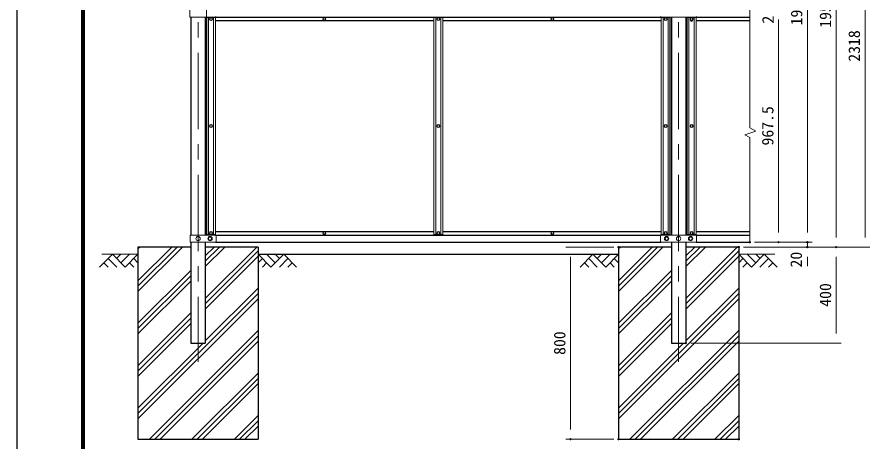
# Model space of a CAD drawing. Units: millimetres, scale not verified. Extents: x -4200 to 4200, y -2970 to 2970.
# Drawn here: x -4200 to -651, y -746 to 1023 of the extents above; entities that cross this region are included whole.
import ezdxf
from ezdxf.enums import TextEntityAlignment as Align

# ---------------------------------------------------------------- set-up
doc = ezdxf.new("R2010")
doc.units = ezdxf.units.MM
doc.header["$LTSCALE"] = 10
doc.header["$PDMODE"] = 32
doc.header["$PDSIZE"] = 5
doc.linetypes.add('USER1', pattern=[50.8, 31.75, -6.35, 6.35, -6.35])
for name, color, linetype, lineweight in [('0-1_D-STR1', 1, 'Continuous', 25), ('0-2_D-BMK', 2, 'USER1', 13), ('0-3_D-STR-DIM', 7, 'Continuous', 13), ('0-4_0', 7, 'Continuous', 25), ('0-5_Defpoints', 8, 'Continuous', 25), ('0-6_D-STR3', 3, 'Continuous', 13), ('0-7_D-STR4', 7, 'Continuous', 25), ('0-8_D-DCR-HCH', 7, 'Continuous', 13), ('0-9_D-BGD', 7, 'Continuous', 25), ('0-E_D-TTL', 7, 'Continuous', 25)]:
    doc.layers.add(name, color=color, linetype=linetype, lineweight=lineweight)
doc.styles.add('ＭＳ ゴシック', font='')
doc.styles.get('ＭＳ ゴシック').set_extended_font_data('MS Gothic')

msp = doc.modelspace()

# ---------------------------------------------------------------- linework, layer by layer
at = {"layer": '0-1_D-STR1'}
for p, q in [((-3477.1, 1023.15), (-3477.1, 115.65)), ((-3416.6, 1023.15), (-3416.6, 115.65)), ((-3411.85, 1023.15), (-3411.85, 115.65)), ((-3373.85, 1023.15), (-1519.85, 1023.15)), ((-3373.85, 1008.15), (-2465.85, 1008.15)), ((-2427.85, 1008.15), (-1519.85, 1008.15)), ((-1481.85, 115.65), (-1481.85, 1023.15)), ((-1477.1, 1023.15), (-1477.1, 115.65)), ((-1416.6, 1023.15), (-1416.6, 115.65)), ((-1396.72, 1008.15), (-1388.98, 1008.15)), ((-1373.85, 1008.15), (-1151.03, 1008.15)), ((-1373.84, 1023.15), (-1151.03, 1023.15)), ((-3373.85, 130.65), (-2465.85, 130.65)), ((-3373.85, 115.65), (-1519.85, 115.65)), ((-2427.85, 130.65), (-1519.85, 130.65)), ((-1373.85, 130.65), (-1151.03, 130.65)), ((-1373.85, 115.65), (-1151.03, 115.65)), ((-1373.85, 115.65), (-1151.03, 115.65)), ((-3416.6, 85.65), (-3416.6, -334.35)), ((-3373.84, 85.65), (-1519.85, 85.65)), ((-1416.6, 85.65), (-1416.6, -334.35)), ((-1373.84, 85.65), (-1151.03, 85.65))]:
    msp.add_line(p, q, dxfattribs=at)
for points in [[(-3477.1, 85.65), (-3477.1, -334.35), (-3416.6, -334.35)], [(-1477.1, 85.65), (-1477.1, -334.35), (-1416.6, -334.35)]]:
    msp.add_lwpolyline(points, dxfattribs=at)
at = {"layer": '0-2_D-BMK'}
for p, q in [((-3446.85, 2398.55), (-3446.85, -412.52)), ((-1446.85, 2398.55), (-1446.85, -412.52))]:
    msp.add_line(p, q, dxfattribs=at)
at = {"layer": '0-3_D-STR-DIM'}
for p, q in [((-671.03, 105.65), (-671.03, 2343.82)), ((-911.03, 1982.65), (-911.03, 125.65)), ((-791.03, 1982.65), (-791.03, 105.65)), ((-1151.03, 1446.19), (-1151.03, 569.67)), ((-1151.03, 1060.65), (-1151.03, 561.65)), ((-1031.11, 1013.15), (-1031.11, 125.65)), ((-1031.03, 1013.15), (-1031.03, 973.15)), ((-1151.03, 521.69), (-1151.03, 85.65)), ((-911.03, 125.65), (-911.03, 165.65)), ((-1131.03, 85.65), (-891.03, 85.65)), ((-1131.03, 85.65), (-1011.11, 85.65)), ((-1131.03, 85.65), (-891.03, 85.65)), ((-911.03, 85.65), (-911.03, 65.65)), ((-1716.85, 65.65), (-1916.85, 65.65)), ((-1176.85, 65.65), (-771.03, 65.65)), ((-1176.85, 65.65), (-891.03, 65.65)), ((-1176.85, 65.65), (-771.03, 65.65)), ((-1176.85, 65.65), (-651.03, 65.65)), ((-1896.85, 25.65), (-1896.85, -694.35)), ((-911.03, 25.65), (-911.03, -14.35)), ((-791.03, -294.35), (-791.03, 25.65)), ((-1396.6, -334.35), (-771.03, -334.35)), ((-1716.85, -734.35), (-1916.85, -734.35))]:
    msp.add_line(p, q, dxfattribs=at)
msp.add_lwpolyline([(-1151.03, 521.69), (-1171.07, 533.28), (-1125.35, 548.01), (-1151.03, 561.65)], dxfattribs=at)
at = {"layer": '0-4_0'}
for p, q in [((-3196.85, 65.65), (-3416.6, 65.65)), ((-1196.85, 65.65), (-1416.6, 65.65)), ((-3696.85, -734.35), (-3196.85, -734.35)), ((-1696.85, -734.35), (-1196.85, -734.35))]:
    msp.add_line(p, q, dxfattribs=at)
at = {"layer": '0-5_Defpoints'}
for p in [(-1151.03, 85.65), (-1151.03, 85.65), (-1031.11, 85.65), (-911.03, 85.65), (-1696.85, 65.65), (-1196.85, 65.65), (-1196.85, 65.65), (-1196.85, 65.65), (-911.03, 65.65), (-791.03, 65.65), (-791.03, 65.65), (-1416.6, -334.35), (-1896.85, -734.35), (-1696.85, -734.35), (-1696.85, -734.35), (-1196.85, -734.35)]:
    msp.add_point(p, dxfattribs=at)
at = {"layer": '0-6_D-STR3'}
for p, q in [((-3480.8, 1023.15), (-3480.8, 1085.15)), ((-3411.85, 1023.15), (-3411.85, 1085.15)), ((-3480.8, 1023.15), (-3373.85, 1023.15)), ((-3373.85, 1020.9), (-3411.85, 1020.9)), ((-3411.85, 1020.9), (-3411.85, 117.9)), ((-3403.85, 1020.9), (-3403.85, 117.9)), ((-3381.85, 1020.9), (-3381.85, 117.9)), ((-3373.85, 1020.9), (-3373.85, 117.9)), ((-2427.85, 1020.9), (-2465.85, 1020.9)), ((-2465.85, 1020.9), (-2465.85, 117.9)), ((-2457.85, 1020.9), (-2457.85, 117.9)), ((-2435.85, 1020.9), (-2435.85, 117.9)), ((-2427.85, 1020.9), (-2427.85, 117.9)), ((-1519.85, 1023.15), (-1373.85, 1023.15)), ((-1481.85, 1020.9), (-1519.85, 1020.9)), ((-1519.85, 1020.9), (-1519.85, 117.9)), ((-1511.85, 1020.9), (-1511.85, 117.9)), ((-1489.85, 1020.9), (-1489.85, 117.9)), ((-1481.85, 1020.9), (-1481.85, 117.9)), ((-1411.85, 1020.9), (-1373.85, 1020.9)), ((-1411.85, 1020.9), (-1411.85, 117.9)), ((-1403.85, 1020.9), (-1403.85, 117.9)), ((-1396.85, 1009.85), (-1396.85, 1009.15)), ((-1388.85, 1009.15), (-1388.85, 1009.85)), ((-1381.85, 1020.9), (-1381.85, 117.9)), ((-1373.85, 1020.9), (-1373.85, 117.9)), ((-3480.18, 113.65), (-3480.18, 87.65)), ((-3373.85, 115.65), (-3478.18, 115.65)), ((-3373.85, 117.9), (-3411.85, 117.9)), ((-3371.85, 113.65), (-3371.85, 87.65)), ((-2427.85, 117.9), (-2465.85, 117.9)), ((-1521.85, 113.65), (-1521.85, 87.65)), ((-1481.85, 117.9), (-1519.85, 117.9)), ((-1519.85, 115.65), (-1373.85, 115.65)), ((-1411.85, 117.9), (-1373.85, 117.9)), ((-1371.85, 113.65), (-1371.85, 87.65)), ((-3373.85, 85.65), (-3478.18, 85.65)), ((-1519.85, 85.65), (-1373.85, 85.65))]:
    msp.add_line(p, q, dxfattribs=at)
for points in [[(-3387.08, 1014.65), (-3389.96, 1019.65), (-3395.74, 1019.65), (-3398.62, 1014.65), (-3395.74, 1009.65), (-3389.96, 1009.65)], [(-2916.08, 1014.65), (-2918.96, 1019.65), (-2924.74, 1019.65), (-2927.62, 1014.65), (-2924.74, 1009.65), (-2918.96, 1009.65)], [(-2441.08, 1014.65), (-2443.96, 1019.65), (-2449.74, 1019.65), (-2452.62, 1014.65), (-2449.74, 1009.65), (-2443.96, 1009.65)], [(-1966.08, 1014.65), (-1968.96, 1019.65), (-1974.74, 1019.65), (-1977.62, 1014.65), (-1974.74, 1009.65), (-1968.96, 1009.65)], [(-1966.08, 1014.65), (-1968.96, 1019.65), (-1974.74, 1019.65), (-1977.62, 1014.65), (-1974.74, 1009.65), (-1968.96, 1009.65)], [(-1495.08, 1014.65), (-1497.96, 1019.65), (-1503.74, 1019.65), (-1506.62, 1014.65), (-1503.74, 1009.65), (-1497.96, 1009.65)], [(-1398.62, 1014.65), (-1395.74, 1019.65), (-1389.96, 1019.65), (-1387.08, 1014.65), (-1389.96, 1009.65), (-1395.74, 1009.65)], [(-3387.08, 569.4), (-3389.96, 574.4), (-3395.74, 574.4), (-3398.62, 569.4), (-3395.74, 564.4), (-3389.96, 564.4)], [(-2441.08, 569.4), (-2443.96, 574.4), (-2449.74, 574.4), (-2452.62, 569.4), (-2449.74, 564.4), (-2443.96, 564.4)], [(-1495.08, 569.4), (-1497.96, 574.4), (-1503.74, 574.4), (-1506.62, 569.4), (-1503.74, 564.4), (-1497.96, 564.4)], [(-1398.62, 569.4), (-1395.74, 574.4), (-1389.96, 574.4), (-1387.08, 569.4), (-1389.96, 564.4), (-1395.74, 564.4)], [(-3389.35, 100.65), (-3393.09, 107.15), (-3400.61, 107.15), (-3404.35, 100.65), (-3400.61, 94.15), (-3393.09, 94.15)], [(-3387.08, 124.15), (-3389.96, 129.15), (-3395.74, 129.15), (-3398.62, 124.15), (-3395.74, 119.15), (-3389.96, 119.15)], [(-2916.08, 124.15), (-2918.96, 129.15), (-2924.74, 129.15), (-2927.62, 124.15), (-2924.74, 119.15), (-2918.96, 119.15)], [(-2441.08, 124.15), (-2443.96, 129.15), (-2449.74, 129.15), (-2452.62, 124.15), (-2449.74, 119.15), (-2443.96, 119.15)], [(-1966.08, 124.15), (-1968.96, 129.15), (-1974.74, 129.15), (-1977.62, 124.15), (-1974.74, 119.15), (-1968.96, 119.15)], [(-1495.08, 124.15), (-1497.96, 129.15), (-1503.74, 129.15), (-1506.62, 124.15), (-1503.74, 119.15), (-1497.96, 119.15)], [(-1489.35, 100.65), (-1493.09, 107.15), (-1500.61, 107.15), (-1504.35, 100.65), (-1500.61, 94.15), (-1493.09, 94.15)], [(-1389.35, 100.65), (-1393.09, 107.15), (-1400.61, 107.15), (-1404.35, 100.65), (-1400.61, 94.15), (-1393.09, 94.15)], [(-1398.62, 124.15), (-1395.74, 129.15), (-1389.96, 129.15), (-1387.08, 124.15), (-1389.96, 119.15), (-1395.74, 119.15)]]:
    msp.add_lwpolyline(points, close=True, dxfattribs=at)
for centre, radius in [((-3392.85, 1014.65), 6.25), ((-3392.85, 1014.65), 5), ((-2921.85, 1014.65), 6.25), ((-2921.85, 1014.65), 5), ((-2446.85, 1014.65), 6.25), ((-2446.85, 1014.65), 5), ((-1971.85, 1014.65), 6.25), ((-1971.85, 1014.65), 6.25), ((-1971.85, 1014.65), 5), ((-1971.85, 1014.65), 5), ((-1500.85, 1014.65), 6.25), ((-1500.85, 1014.65), 5), ((-1392.85, 1014.65), 6.25), ((-1392.85, 1014.65), 5), ((-3392.85, 569.4), 6.25), ((-3392.85, 569.4), 5), ((-2446.85, 569.4), 6.25), ((-2446.85, 569.4), 5), ((-1500.85, 569.4), 6.25), ((-1500.85, 569.4), 5), ((-1392.85, 569.4), 6.25), ((-1392.85, 569.4), 5), ((-3446.85, 100.65), 9), ((-3396.85, 100.65), 9), ((-3396.85, 100.65), 6.5), ((-3392.85, 124.15), 6.25), ((-3392.85, 124.15), 5), ((-2921.85, 124.15), 6.25), ((-2921.85, 124.15), 5), ((-2446.85, 124.15), 6.25), ((-2446.85, 124.15), 5), ((-1971.85, 124.15), 6.25), ((-1971.85, 124.15), 5), ((-1500.85, 124.15), 6.25), ((-1500.85, 124.15), 5), ((-1496.85, 100.65), 9), ((-1496.85, 100.65), 6.5), ((-1446.85, 100.65), 9), ((-1396.85, 100.65), 9), ((-1396.85, 100.65), 6.5), ((-1392.85, 124.15), 6.25), ((-1392.85, 124.15), 5)]:
    msp.add_circle(centre, radius, dxfattribs=at)
for centre, radius, start, end in [((-3373.85, 1025.15), 2, 270, 0), ((-1519.85, 1025.15), 2, 180, 270), ((-1392.85, 1009.15), 4, 180, 0), ((-1373.85, 1025.15), 2, 270, 0), ((-3478.18, 113.65), 2, 90, 180), ((-3373.85, 113.65), 2, 0, 90), ((-1519.85, 113.65), 2, 90, 180), ((-1373.85, 113.65), 2, 0, 90), ((-3478.18, 87.65), 2, 180, 270), ((-3373.85, 87.65), 2, 270, 0), ((-1519.85, 87.65), 2, 180, 270), ((-1373.85, 87.65), 2, 270, 0)]:
    msp.add_arc(centre, radius, start, end, dxfattribs=at)
at = {"layer": '0-7_D-STR4'}
for p, q in [((-3696.85, 65.65), (-3696.85, -734.35)), ((-3477.1, 65.65), (-3696.85, 65.65)), ((-3196.85, 65.65), (-3196.85, -734.35)), ((-1696.85, 65.65), (-1696.85, -734.35)), ((-1477.1, 65.65), (-1696.85, 65.65)), ((-1196.85, 65.65), (-1196.85, -734.35))]:
    msp.add_line(p, q, dxfattribs=at)
at = {"layer": '0-8_D-DCR-HCH'}
for p, q in [((-3803.27, 35.65), (-3856.48, -17.56)), ((-3846.85, 35.65), (-3696.85, 35.65)), ((-3803.27, 35.65), (-3750.06, -17.56)), ((-3785.63, 17.82), (-3767.8, 35.65)), ((-3767.8, 0.18), (-3732.32, 35.65)), ((-3750.06, -17.56), (-3696.85, 35.65)), ((-3696.85, 57.73), (-3688.92, 65.65)), ((-3696.85, -119.05), (-3512.14, 65.65)), ((-3696.85, -96.95), (-3534.24, 65.65)), ((-3696.85, -74.85), (-3556.34, 65.65)), ((-3416.6, -15.58), (-3335.37, 65.65)), ((-3416.6, 6.52), (-3357.46, 65.65)), ((-3416.6, 28.62), (-3379.56, 65.65)), ((-3416.6, -148.16), (-3202.79, 65.65)), ((-3416.6, -170.26), (-3196.85, 49.49)), ((-3046.85, 35.65), (-3196.85, 35.65)), ((-3143.63, -17.56), (-3196.85, 35.65)), ((-3125.9, 0.18), (-3161.37, 35.65)), ((-3090.42, 35.65), (-3143.63, -17.56)), ((-3108.07, 17.82), (-3125.9, 35.65)), ((-3090.42, 35.65), (-3037.21, -17.56)), ((-1803.27, 35.65), (-1856.48, -17.56)), ((-1803.27, 35.65), (-1750.06, -17.56)), ((-1785.63, 17.82), (-1767.8, 35.65)), ((-1767.8, 0.18), (-1732.32, 35.65)), ((-1750.06, -17.56), (-1696.85, 35.65)), ((-1696.85, 57.73), (-1688.92, 65.65)), ((-1696.85, -119.05), (-1512.14, 65.65)), ((-1696.85, -96.95), (-1534.24, 65.65)), ((-1696.85, -74.85), (-1556.34, 65.65)), ((-1416.6, -15.58), (-1335.37, 65.65)), ((-1416.6, 6.52), (-1357.46, 65.65)), ((-1416.6, 28.62), (-1379.56, 65.65)), ((-1416.6, -148.16), (-1202.79, 65.65)), ((-1416.6, -170.26), (-1196.85, 49.49)), ((-1046.85, 35.65), (-1196.85, 35.65)), ((-1143.63, -17.56), (-1196.85, 35.65)), ((-1125.9, 0.18), (-1161.37, 35.65)), ((-1090.42, 35.65), (-1143.63, -17.56)), ((-1108.07, 17.82), (-1125.9, 35.65)), ((-1090.42, 35.65), (-1037.21, -17.56)), ((-3838.75, 0.18), (-3820.93, -17.56)), ((-3821.01, 17.92), (-3785.37, -17.56)), ((-3732.32, 0.18), (-3714.5, -17.56)), ((-3714.58, 17.92), (-3696.85, 0.26)), ((-3416.6, -192.35), (-3196.85, 27.4)), ((-3179.11, 17.92), (-3196.85, 0.26)), ((-3161.37, 0.18), (-3179.19, -17.56)), ((-3072.69, 17.92), (-3108.32, -17.56)), ((-3054.95, 0.18), (-3072.77, -17.56)), ((-1838.75, 0.18), (-1820.93, -17.56)), ((-1821.01, 17.92), (-1785.37, -17.56)), ((-1732.32, 0.18), (-1714.5, -17.56)), ((-1714.58, 17.92), (-1696.85, 0.26)), ((-1416.6, -192.35), (-1196.85, 27.4)), ((-1179.11, 17.92), (-1196.85, 0.26)), ((-1161.37, 0.18), (-1179.19, -17.56)), ((-1072.69, 17.92), (-1108.32, -17.56)), ((-1054.95, 0.18), (-1072.77, -17.56)), ((-3696.85, -251.63), (-3477.1, -31.88)), ((-1696.85, -251.63), (-1477.1, -31.88)), ((-3696.85, -273.73), (-3477.1, -53.98)), ((-1696.85, -273.73), (-1477.1, -53.98)), ((-3696.85, -295.83), (-3477.1, -76.08)), ((-3416.6, -324.94), (-3196.85, -105.18)), ((-1696.85, -295.82), (-1477.1, -76.08)), ((-1416.6, -324.94), (-1196.85, -105.19)), ((-3696.85, -627.28), (-3196.85, -127.28)), ((-1696.84, -627.28), (-1196.85, -127.28)), ((-3696.85, -649.38), (-3196.85, -149.38)), ((-1696.84, -649.38), (-1196.85, -149.38)), ((-3696.85, -428.41), (-3477.1, -208.66)), ((-1696.85, -428.41), (-1477.1, -208.66)), ((-3696.85, -450.51), (-3477.1, -230.76)), ((-1696.85, -450.5), (-1477.1, -230.76)), ((-3696.85, -472.6), (-3477.1, -252.86)), ((-3649.23, -734.35), (-3196.85, -281.96)), ((-1696.85, -472.6), (-1477.1, -252.86)), ((-1649.23, -734.35), (-1196.85, -281.96)), ((-3627.13, -734.35), (-3196.85, -304.06)), ((-1627.13, -734.35), (-1196.85, -304.06)), ((-3696.85, -605.18), (-3426.01, -334.35)), ((-3605.04, -734.35), (-3196.85, -326.16)), ((-1696.85, -605.18), (-1426.01, -334.35)), ((-1605.04, -734.35), (-1196.85, -326.16)), ((-3472.46, -734.35), (-3196.85, -458.74)), ((-1472.46, -734.35), (-1196.85, -458.74)), ((-3450.36, -734.35), (-3196.85, -480.84)), ((-1450.36, -734.35), (-1196.85, -480.84)), ((-3428.26, -734.35), (-3196.85, -502.93)), ((-1428.26, -734.35), (-1196.85, -502.93)), ((-3295.68, -734.35), (-3196.85, -635.52)), ((-1295.68, -734.35), (-1196.85, -635.52)), ((-3273.58, -734.35), (-3196.85, -657.61)), ((-1273.58, -734.35), (-1196.85, -657.61)), ((-3251.48, -734.35), (-3196.85, -679.71)), ((-1251.48, -734.35), (-1196.85, -679.71))]:
    msp.add_line(p, q, dxfattribs=at)
at = {"layer": '0-9_D-BGD'}
msp.add_line((-3196.85, 35.65), (-1696.85, 35.65), dxfattribs=at)
at = {"layer": '0-E_D-TTL', "color": 2}
msp.add_lwpolyline([(-4199.93, 2969.97), (4200.07, 2969.97), (4200.07, -2970.03), (-4199.93, -2970.03)], close=True, dxfattribs=at)
at = {"layer": '0-E_D-TTL'}
for points in [[(-3929.93, 2749.97), (3930.07, 2749.97), (3930.07, -2750.03), (-3929.93, -2750.03)], [(-3927.43, 2747.47), (3927.57, 2747.47), (3927.57, -2747.53), (-3927.43, -2747.53)], [(-3924.93, 2744.97), (3925.07, 2744.97), (3925.07, -2745.03), (-3924.93, -2745.03)], [(-3922.43, 2742.47), (3922.57, 2742.47), (3922.57, -2742.53), (-3922.43, -2742.53)], [(-3919.93, 2739.97), (3920.07, 2739.97), (3920.07, -2740.03), (-3919.93, -2740.03)]]:
    msp.add_lwpolyline(points, close=True, dxfattribs=at)

# ---------------------------------------------------------------- texts
at = {"layer": '0-3_D-STR-DIM', "style": 'ＭＳ ゴシック'}
for s, p in [('1937', (-917.78, 988.65)), ('1957', (-797.78, 978.65)), ('2', (-1036.76, 995.89)), ('2318', (-677.78, 837.28)), ('967.5', (-1037.86, 488.43)), ('20', (-919.33, -19.39)), ('400', (-797.78, -182.85)), ('800', (-1903.6, -383.22))]:
    msp.add_text(s, height=48.09, rotation=90, dxfattribs=at).set_placement(p, align=Align.BOTTOM_LEFT)

doc.saveas('drawing.dxf')
